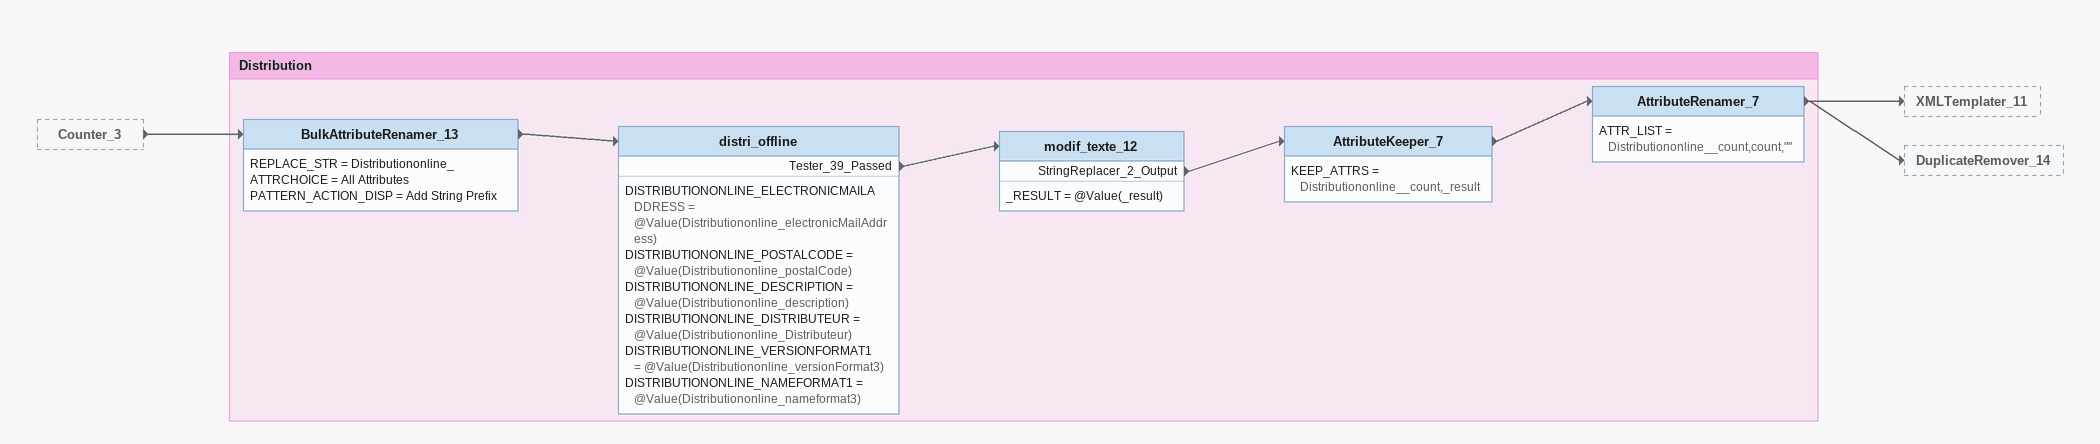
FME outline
Counter_3 [outside]
    -> BulkAttributeRenamer_13

Bookmark: Distribution
BulkAttributeRenamer_13
    REPLACE_STR = Distributiononline_
    ATTRCHOICE = All Attributes
    PATTERN_ACTION_DISP = Add String Prefix
    -> distri_offline
distri_offline
    DISTRIBUTIONONLINE_ELECTRONICMAILADDRESS = @Value(Distributiononline_electronicMailAddress)
    DISTRIBUTIONONLINE_POSTALCODE = @Value(Distributiononline_postalCode)
    DISTRIBUTIONONLINE_DESCRIPTION = @Value(Distributiononline_description)
    DISTRIBUTIONONLINE_DISTRIBUTEUR = @Value(Distributiononline_Distributeur)
    DISTRIBUTIONONLINE_VERSIONFORMAT1 = @Value(Distributiononline_versionFormat3)
    DISTRIBUTIONONLINE_NAMEFORMAT1 = @Value(Distributiononline_nameformat3)
    Tester_39_Passed -> modif_texte_12
modif_texte_12
    _RESULT = @Value(_result)
    StringReplacer_2_Output -> AttributeKeeper_7
AttributeKeeper_7
    KEEP_ATTRS = Distributiononline__count,_result
    -> AttributeRenamer_7
AttributeRenamer_7
    ATTR_LIST = Distributiononline__count,count,""
    -> XMLTemplater_11
    -> DuplicateRemover_14
